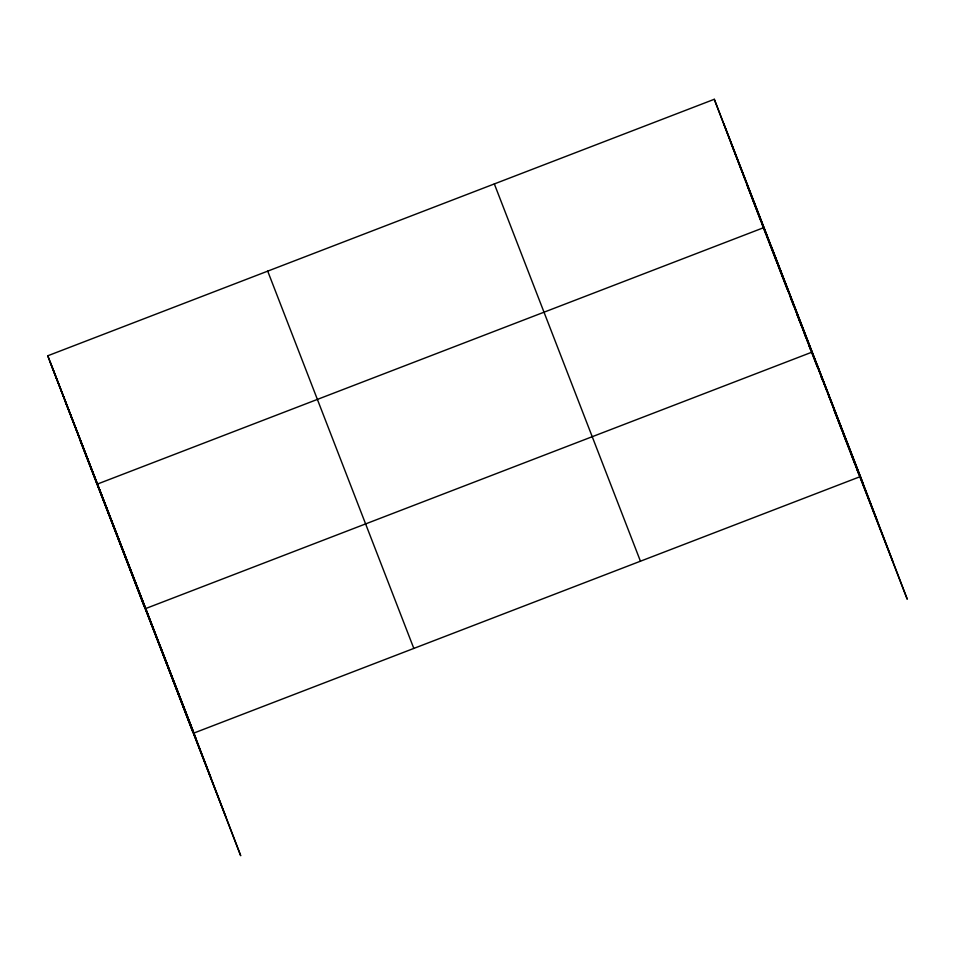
<?xml version="1.0" encoding="UTF-8"?>
<svg xmlns="http://www.w3.org/2000/svg" width="955" height="955" viewBox="0 0 955 955"><rect width="100%" height="100%" fill="white"/><g stroke="black" fill="none" stroke-linecap="round" stroke-linejoin="round"><path stroke-width="1.43" d="M189.042 720.619L240.708 855.716L47.75 355.785L714.292 99.284L862.842 482.932M97.434 484.054L763.976 227.553M812.192 352.061L145.649 608.562L192.48 731.22M731.387 144.026L745.103 179.456M745.58 180.674L762.138 223.434M762.615 224.652L814.818 359.45M815.295 360.692L877.502 521.311M748.851 189.663L746.488 183.563L748.577 189.042M749.317 190.893L750.737 194.557L749.102 190.415M751.215 195.775L753.579 201.887M754.056 203.105L755.477 206.769M755.942 207.999L758.306 214.099M758.783 215.329L760.204 218.993M760.681 220.211L763.045 226.323M763.511 227.541L764.931 231.206M765.409 232.423L769.67 243.418M770.136 244.647L789.069 293.507M789.534 294.737L790.955 298.402M791.432 299.619L793.796 305.731M794.274 306.949L795.682 310.614M798.571 318.063L796.16 311.831L800.35 322.802M799.049 319.304L800.505 323.041M800.982 324.282L812.55 354.162M813.039 355.415L817.373 366.613M817.862 367.866L822.195 379.063M822.685 380.317L827.018 391.514M827.508 392.768L831.841 403.965M832.318 405.218L836.664 416.416M837.141 417.669L839.552 423.889M840.042 425.13L841.486 428.867M841.964 430.12L844.375 436.339L842.656 431.815M846.309 441.317L844.865 437.581L848.04 445.937M846.787 442.559L849.198 448.79M849.687 450.032L851.132 453.768M851.609 455.01L892.591 560.848M761.613 223.16L763.033 226.824M763.499 228.042L765.862 234.154M766.34 235.372L767.76 239.037M768.238 240.266L770.601 246.366M771.067 247.596L772.488 251.261M772.965 252.478L777.227 263.473M777.692 264.69L784.795 283.014M785.261 284.244L787.159 289.126M790.465 297.674L791.886 301.338M792.364 302.568L793.784 306.233M797.091 314.78L798.511 318.445M798.989 319.674L801.352 325.774M803.716 331.886L806.08 337.998M806.557 339.216L807.978 342.881M808.443 344.098L810.819 350.21L809.243 346.104M811.296 351.452L812.741 355.188M813.23 356.442L815.642 362.661M816.119 363.903L817.564 367.639M820.942 376.354L822.386 380.09M833.954 409.97L837.332 418.684M837.822 419.937L842.155 431.135M842.644 432.388L846.978 443.586M847.455 444.839L848.911 448.564M849.389 449.817L851.8 456.036M852.278 457.29L853.734 461.014M854.212 462.268L856.623 468.487M857.101 469.729L858.545 473.465M859.034 474.719L907.25 599.215L860.407 476.557L193.865 733.07L47.75 355.785M494.332 183.921L640.447 561.206M267.71 271.136L413.825 648.421M50.185 362.148L196.3 739.433M64.833 400.527L210.948 777.812M79.933 440.064L226.049 817.349M845.951 439.205L860.431 476.7M831.483 401.864L845.963 439.36M817.014 364.512L831.507 402.007M800.135 320.928L831.005 401.315M831.435 402.449L835.756 413.742M836.186 414.876L837.475 418.266M837.905 419.4L842.226 430.693M848.565 447.298L850.141 451.417M850.654 452.789L852.755 458.269M853.281 459.642L854.844 463.748M856.933 469.227L858.509 473.346M785.678 283.575L800.159 321.071M771.21 246.235L785.69 283.731M754.51 203.117L778.444 265.442M778.97 266.815L783.219 277.953M783.649 279.075L795.73 310.709M800.875 324.175L804.014 332.4M804.54 333.761L806.104 337.879M740.316 166.468L754.581 203.379M723.759 123.708L740.388 166.731M714.292 99.284L737.427 159.843M737.857 160.965L742.166 172.258M742.596 173.392L743.897 176.782M744.327 177.917L746.046 182.429M751.191 195.894L756.432 209.599M756.945 210.971L761.135 221.93M174.574 683.267L189.066 720.762M160.118 645.914L174.598 683.41M128.77 564.99L145.673 608.705M114.302 527.638L128.794 565.133M99.845 490.285L114.325 527.781M83.24 447.406L144.265 606.712M69.047 410.757L83.3 447.668M52.477 367.997L69.106 411.02"/></g></svg>
